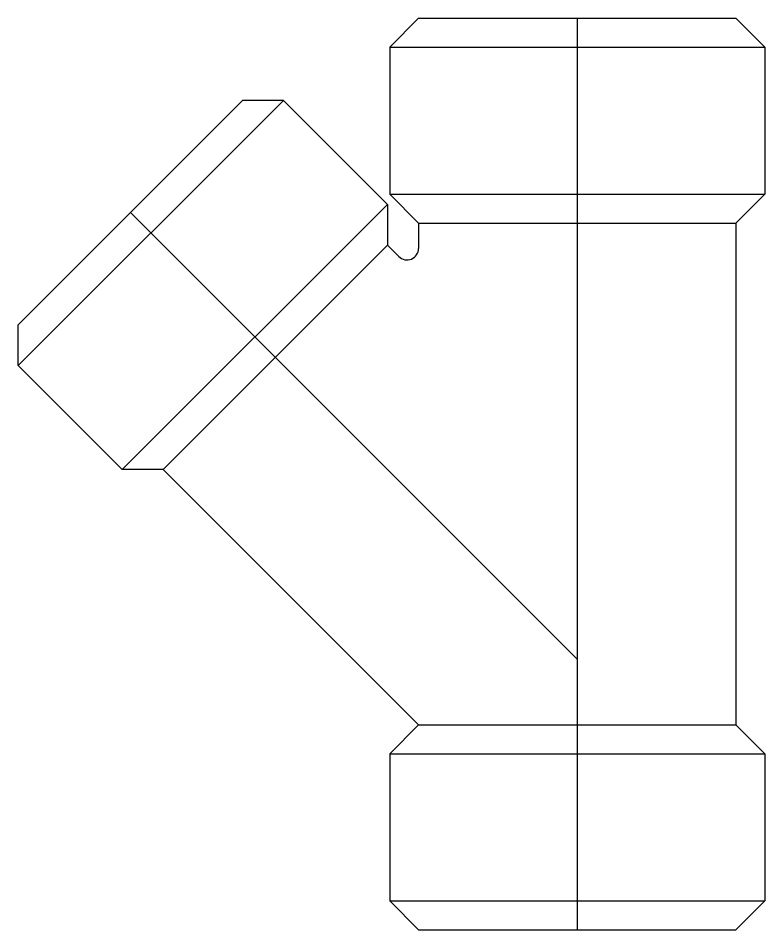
# Model space of a CAD drawing. Header units: millimetres. Extents: x -8500 to 104886, y -7800 to 56500.
# Drawn here: x 92921.1 to 93179.8, y 30826.2 to 31142.2 of the extents above; entities that cross this region are included whole.
import ezdxf

# ---------------------------------------------------------------- set-up
doc = ezdxf.new("R2010")
doc.units = ezdxf.units.MM
doc.header["$LTSCALE"] = 10
doc.layers.add('Y TEE 110', color=7, linetype='Continuous')

# ---------------------------------------------------------------- blocks, each defined once
blk = doc.blocks.new('Ytee 110 mirror')
at = {"layer": 'Y TEE 110'}
for p, q in [((32370.36, -30566.97), (32360.36, -30576.97)), ((32370.36, -30566.97), (32480.36, -30566.97)), ((32490.36, -30576.97), (32480.36, -30566.97)), ((32360.36, -30576.97), (32360.36, -30627.97)), ((32360.36, -30576.97), (32490.36, -30576.97)), ((32490.36, -30576.97), (32490.36, -30627.97)), ((32323.53, -30595.44), (32231.61, -30687.37)), ((32309.39, -30595.44), (32231.61, -30673.23)), ((32323.53, -30595.44), (32309.39, -30595.44)), ((32359.59, -30631.51), (32323.53, -30595.44)), ((32370.36, -30637.97), (32360.36, -30627.97)), ((32360.36, -30627.97), (32490.36, -30627.97)), ((32490.36, -30627.97), (32480.36, -30637.97)), ((32359.59, -30631.51), (32267.67, -30723.43)), ((32359.59, -30631.51), (32359.59, -30645.65)), ((32370.36, -30637.97), (32370.36, -30646.75)), ((32370.36, -30637.97), (32480.36, -30637.97)), ((32480.36, -30637.97), (32480.36, -30811.97)), ((32359.59, -30645.65), (32281.81, -30723.43)), ((32363.53, -30649.58), (32359.59, -30645.65)), ((32231.61, -30687.37), (32231.61, -30673.23)), ((32267.67, -30723.43), (32231.61, -30687.37)), ((32281.81, -30723.43), (32267.67, -30723.43)), ((32370.36, -30811.97), (32281.81, -30723.43)), ((32370.36, -30811.97), (32360.36, -30821.97)), ((32370.36, -30811.97), (32480.36, -30811.97)), ((32490.36, -30821.97), (32480.36, -30811.97)), ((32360.36, -30821.97), (32360.36, -30872.97)), ((32360.36, -30821.97), (32490.36, -30821.97)), ((32490.36, -30821.97), (32490.36, -30872.97)), ((32370.36, -30882.97), (32360.36, -30872.97)), ((32360.36, -30872.97), (32490.36, -30872.97)), ((32490.36, -30872.97), (32480.36, -30882.97)), ((32370.36, -30882.97), (32480.36, -30882.97))]:
    blk.add_line(p, q, dxfattribs=at)
at = {"layer": 'Y TEE 110', "color": 252}
blk.add_line((32425.36, -30566.97), (32425.36, -30882.97), dxfattribs=at)
at = {"layer": 'Y TEE 110', "color": 253}
blk.add_line((32425.36, -30789.19), (32270.5, -30634.34), dxfattribs=at)
at = {"layer": 'Y TEE 110'}
blk.add_arc((32366.36, -30646.75), 4, 225, 0, dxfattribs=at)

msp = doc.modelspace()

# ---------------------------------------------------------------- block references
msp.add_blockref('Ytee 110 mirror', (60689.49, 61709.18))

doc.saveas('drawing.dxf')
